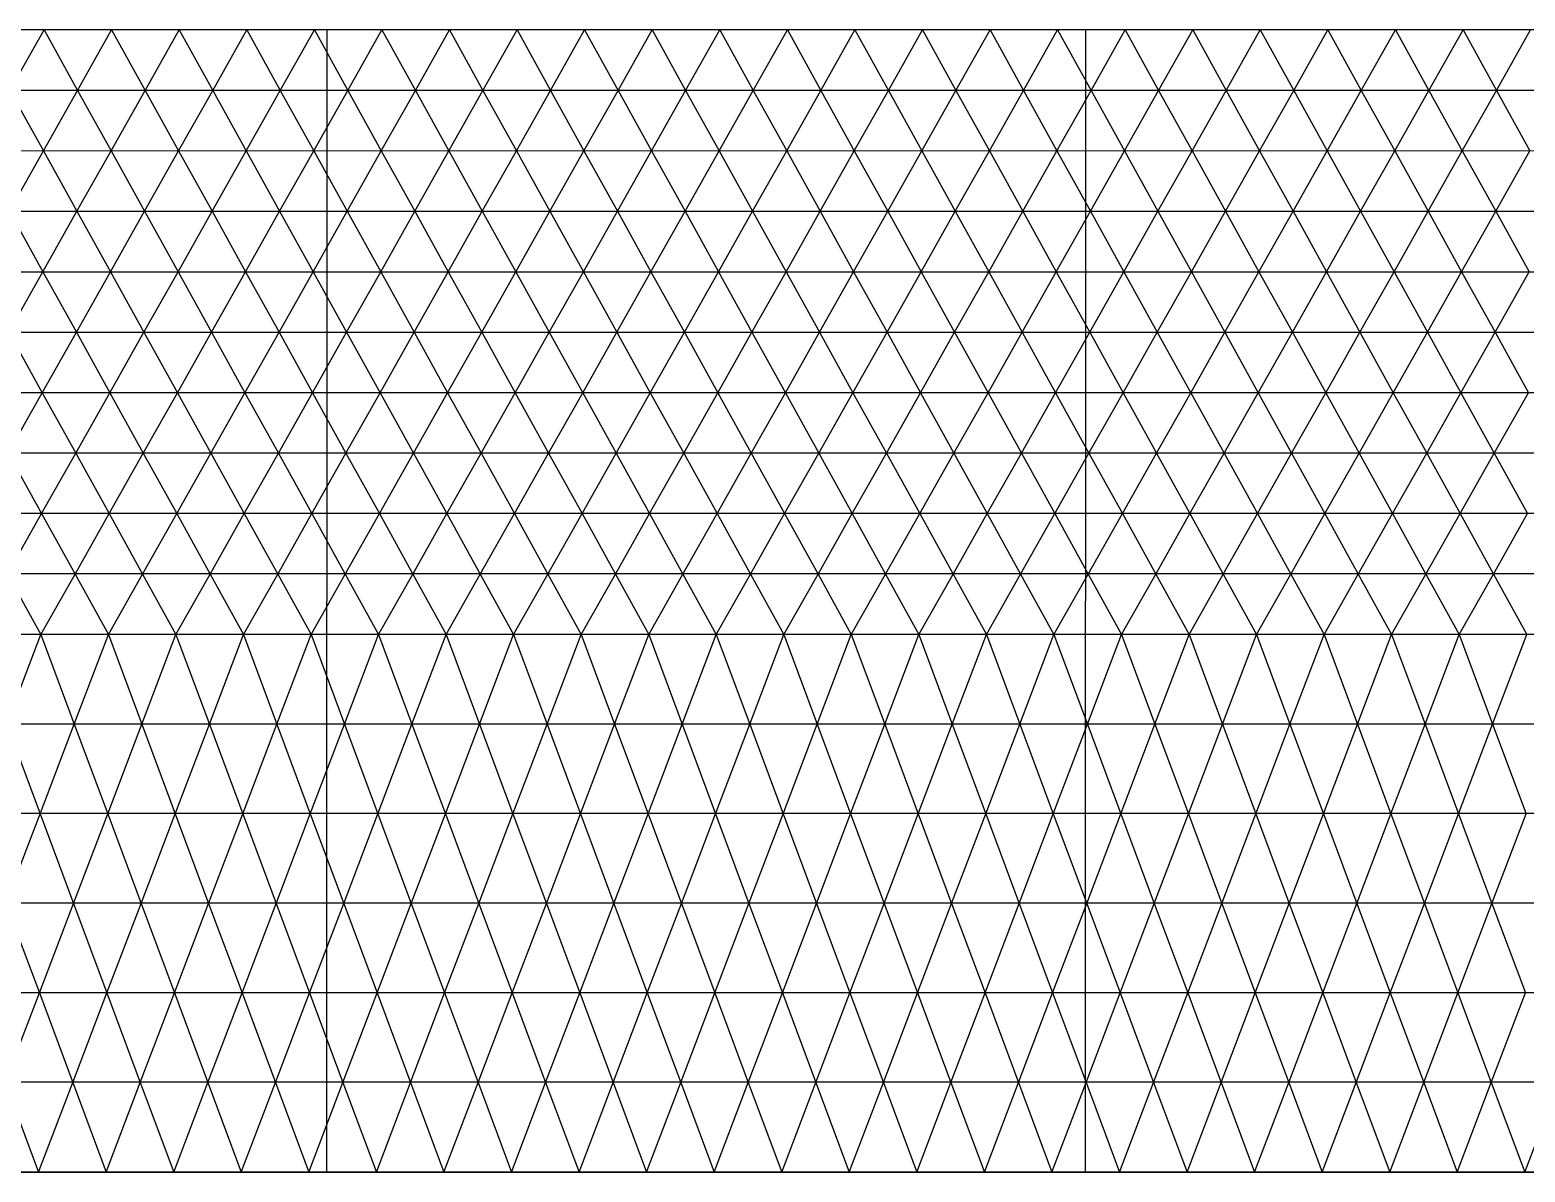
# Model space of a CAD drawing. Extents: x 0.18 to 10.14, y 0.02 to 7.38.
# Drawn here: x 4.278 to 5.159, y 1.157 to 1.83 of the extents above; entities that cross this region are included whole.
import ezdxf

# ---------------------------------------------------------------- set-up
doc = ezdxf.new("R2010")
doc.units = 0
doc.layers.add('1', color=7, linetype='CONTINUOUS')

msp = doc.modelspace()

# ---------------------------------------------------------------- linework, layer by layer
at = {"layer": '1', "color": 253}
for p, q in [((7.354183, 1.830233), (0.620165, 1.830233)), ((4.265925, 1.794582), (4.286021, 1.830233)), ((4.286021, 1.830233), (4.305769, 1.794582)), ((4.305769, 1.794582), (4.325867, 1.830233)), ((4.325867, 1.830233), (4.345613, 1.794582)), ((4.345613, 1.794582), (4.365713, 1.830233)), ((4.365713, 1.830233), (4.385458, 1.794582)), ((4.385458, 1.794582), (4.40556, 1.830233)), ((4.40556, 1.830233), (4.425302, 1.794582)), ((4.425302, 1.794582), (4.445406, 1.830233)), ((4.445406, 1.830233), (4.465147, 1.794582)), ((4.465147, 1.794582), (4.485252, 1.830233)), ((4.485252, 1.830233), (4.50499, 1.794582)), ((4.50499, 1.794582), (4.525098, 1.830233)), ((4.525098, 1.830233), (4.544835, 1.794582)), ((4.544835, 1.794582), (4.564944, 1.830233)), ((4.564944, 1.830233), (4.584679, 1.794582)), ((4.584679, 1.794582), (4.604791, 1.830233)), ((4.604791, 1.830233), (4.624523, 1.794582)), ((4.624523, 1.794582), (4.644637, 1.830233)), ((4.644637, 1.830233), (4.664368, 1.794582)), ((4.664368, 1.794582), (4.684483, 1.830233)), ((4.684483, 1.830233), (4.704212, 1.794582)), ((4.704212, 1.794582), (4.724329, 1.830233)), ((4.724329, 1.830233), (4.744056, 1.794582)), ((4.744056, 1.794582), (4.764176, 1.830233)), ((4.764176, 1.830233), (4.7839, 1.794582)), ((4.7839, 1.794582), (4.804022, 1.830233)), ((4.804022, 1.830233), (4.823745, 1.794582)), ((4.823745, 1.794582), (4.843868, 1.830233)), ((4.843868, 1.830233), (4.863588, 1.794582)), ((4.863588, 1.794582), (4.883714, 1.830233)), ((4.883714, 1.830233), (4.903433, 1.794582)), ((4.903433, 1.794582), (4.923561, 1.830233)), ((4.923561, 1.830233), (4.943277, 1.794582)), ((4.943277, 1.794582), (4.963407, 1.830233)), ((4.963407, 1.830233), (4.983121, 1.794582)), ((4.983121, 1.794582), (5.003253, 1.830233)), ((5.003253, 1.830233), (5.022965, 1.794582)), ((5.022965, 1.794582), (5.043099, 1.830233)), ((5.043099, 1.830233), (5.06281, 1.794582)), ((5.06281, 1.794582), (5.082946, 1.830233)), ((5.082946, 1.830233), (5.102654, 1.794582)), ((5.102654, 1.794582), (5.122792, 1.830233)), ((5.122792, 1.830233), (5.142498, 1.794582)), ((5.142498, 1.794582), (5.162639, 1.830233)), ((7.254146, 1.79444), (0.620165, 1.794582)), ((4.265925, 1.794582), (4.285677, 1.758931)), ((4.285677, 1.758931), (4.305769, 1.794582)), ((4.305769, 1.794582), (4.325519, 1.758931)), ((4.325519, 1.758931), (4.345613, 1.794582)), ((4.345613, 1.794582), (4.365361, 1.758931)), ((4.365361, 1.758931), (4.385458, 1.794582)), ((4.385458, 1.794582), (4.405203, 1.758931)), ((4.405203, 1.758931), (4.425302, 1.794582)), ((4.425302, 1.794582), (4.445045, 1.758931)), ((4.445045, 1.758931), (4.465147, 1.794582)), ((4.465147, 1.794582), (4.484888, 1.758931)), ((4.484888, 1.758931), (4.50499, 1.794582)), ((4.50499, 1.794582), (4.52473, 1.758931)), ((4.52473, 1.758931), (4.544835, 1.794582)), ((4.544835, 1.794582), (4.564572, 1.758931)), ((4.564572, 1.758931), (4.584679, 1.794582)), ((4.584679, 1.794582), (4.604414, 1.758931)), ((4.604414, 1.758931), (4.624523, 1.794582)), ((4.624523, 1.794582), (4.644257, 1.758931)), ((4.644257, 1.758931), (4.664368, 1.794582)), ((4.664368, 1.794582), (4.684099, 1.758931)), ((4.684099, 1.758931), (4.704212, 1.794582)), ((4.704212, 1.794582), (4.723941, 1.758931)), ((4.723941, 1.758931), (4.744056, 1.794582)), ((4.744056, 1.794582), (4.763783, 1.758931)), ((4.763783, 1.758931), (4.7839, 1.794582)), ((4.7839, 1.794582), (4.803626, 1.758931)), ((4.803626, 1.758931), (4.823745, 1.794582)), ((4.823745, 1.794582), (4.843468, 1.758931)), ((4.843468, 1.758931), (4.863588, 1.794582)), ((4.863588, 1.794582), (4.88331, 1.758931)), ((4.88331, 1.758931), (4.903433, 1.794582)), ((4.903433, 1.794582), (4.923152, 1.758931)), ((4.923152, 1.758931), (4.943277, 1.794582)), ((4.943277, 1.794582), (4.962995, 1.758931)), ((4.962995, 1.758931), (4.983121, 1.794582)), ((4.983121, 1.794582), (5.002837, 1.758931)), ((5.002837, 1.758931), (5.022965, 1.794582)), ((5.022965, 1.794582), (5.042679, 1.758931)), ((5.042679, 1.758931), (5.06281, 1.794582)), ((5.06281, 1.794582), (5.082521, 1.758931)), ((5.082521, 1.758931), (5.102654, 1.794582)), ((5.102654, 1.794582), (5.122363, 1.758931)), ((5.122363, 1.758931), (5.142498, 1.794582)), ((5.142498, 1.794582), (5.162206, 1.758931)), ((7.233879, 1.758769), (0.620165, 1.758931)), ((4.265589, 1.723281), (4.285677, 1.758931)), ((4.285677, 1.758931), (4.305429, 1.723281)), ((4.305429, 1.723281), (4.325519, 1.758931)), ((4.325519, 1.758931), (4.345269, 1.723281)), ((4.345269, 1.723281), (4.365361, 1.758931)), ((4.365361, 1.758931), (4.385109, 1.723281)), ((4.385109, 1.723281), (4.405203, 1.758931)), ((4.405203, 1.758931), (4.42495, 1.723281)), ((4.42495, 1.723281), (4.445045, 1.758931)), ((4.445045, 1.758931), (4.46479, 1.723281)), ((4.46479, 1.723281), (4.484888, 1.758931)), ((4.484888, 1.758931), (4.50463, 1.723281)), ((4.50463, 1.723281), (4.52473, 1.758931)), ((4.52473, 1.758931), (4.54447, 1.723281)), ((4.54447, 1.723281), (4.564572, 1.758931)), ((4.564572, 1.758931), (4.58431, 1.723281)), ((4.58431, 1.723281), (4.604414, 1.758931)), ((4.604414, 1.758931), (4.62415, 1.723281)), ((4.62415, 1.723281), (4.644257, 1.758931)), ((4.644257, 1.758931), (4.66399, 1.723281)), ((4.66399, 1.723281), (4.684099, 1.758931)), ((4.684099, 1.758931), (4.70383, 1.723281)), ((4.70383, 1.723281), (4.723941, 1.758931)), ((4.723941, 1.758931), (4.74367, 1.723281)), ((4.74367, 1.723281), (4.763783, 1.758931)), ((4.763783, 1.758931), (4.783511, 1.723281)), ((4.783511, 1.723281), (4.803626, 1.758931)), ((4.803626, 1.758931), (4.823351, 1.723281)), ((4.823351, 1.723281), (4.843468, 1.758931)), ((4.843468, 1.758931), (4.863191, 1.723281)), ((4.863191, 1.723281), (4.88331, 1.758931)), ((4.88331, 1.758931), (4.903031, 1.723281)), ((4.903031, 1.723281), (4.923152, 1.758931)), ((4.923152, 1.758931), (4.942872, 1.723281)), ((4.942872, 1.723281), (4.962995, 1.758931)), ((4.962995, 1.758931), (4.982712, 1.723281)), ((4.982712, 1.723281), (5.002837, 1.758931)), ((5.002837, 1.758931), (5.022552, 1.723281)), ((5.022552, 1.723281), (5.042679, 1.758931)), ((5.042679, 1.758931), (5.062392, 1.723281)), ((5.062392, 1.723281), (5.082521, 1.758931)), ((5.082521, 1.758931), (5.102232, 1.723281)), ((5.102232, 1.723281), (5.122363, 1.758931)), ((5.122363, 1.758931), (5.142073, 1.723281)), ((5.142073, 1.723281), (5.162206, 1.758931)), ((7.213634, 1.72314), (0.620165, 1.723281)), ((4.265589, 1.723281), (4.285341, 1.68763)), ((4.285341, 1.68763), (4.305429, 1.723281)), ((4.305429, 1.723281), (4.325179, 1.68763)), ((4.325179, 1.68763), (4.345269, 1.723281)), ((4.345269, 1.723281), (4.365017, 1.68763)), ((4.365017, 1.68763), (4.385109, 1.723281)), ((4.385109, 1.723281), (4.404856, 1.68763)), ((4.404856, 1.68763), (4.42495, 1.723281)), ((4.42495, 1.723281), (4.444694, 1.68763)), ((4.444694, 1.68763), (4.46479, 1.723281)), ((4.46479, 1.723281), (4.484531, 1.68763)), ((4.484531, 1.68763), (4.50463, 1.723281)), ((4.50463, 1.723281), (4.52437, 1.68763)), ((4.52437, 1.68763), (4.54447, 1.723281)), ((4.54447, 1.723281), (4.564208, 1.68763)), ((4.564208, 1.68763), (4.58431, 1.723281)), ((4.58431, 1.723281), (4.604046, 1.68763)), ((4.604046, 1.68763), (4.62415, 1.723281)), ((4.62415, 1.723281), (4.643884, 1.68763)), ((4.643884, 1.68763), (4.66399, 1.723281)), ((4.66399, 1.723281), (4.683722, 1.68763)), ((4.683722, 1.68763), (4.70383, 1.723281)), ((4.70383, 1.723281), (4.72356, 1.68763)), ((4.72356, 1.68763), (4.74367, 1.723281)), ((4.74367, 1.723281), (4.763398, 1.68763)), ((4.763398, 1.68763), (4.783511, 1.723281)), ((4.783511, 1.723281), (4.803236, 1.68763)), ((4.803236, 1.68763), (4.823351, 1.723281)), ((4.823351, 1.723281), (4.843075, 1.68763)), ((4.843075, 1.68763), (4.863191, 1.723281)), ((4.863191, 1.723281), (4.882913, 1.68763)), ((4.882913, 1.68763), (4.903031, 1.723281)), ((4.903031, 1.723281), (4.922751, 1.68763)), ((4.922751, 1.68763), (4.942872, 1.723281)), ((4.942872, 1.723281), (4.96259, 1.68763)), ((4.96259, 1.68763), (4.982712, 1.723281)), ((4.982712, 1.723281), (5.002428, 1.68763)), ((5.002428, 1.68763), (5.022552, 1.723281)), ((5.022552, 1.723281), (5.042266, 1.68763)), ((5.042266, 1.68763), (5.062392, 1.723281)), ((5.062392, 1.723281), (5.082104, 1.68763)), ((5.082104, 1.68763), (5.102232, 1.723281)), ((5.102232, 1.723281), (5.121942, 1.68763)), ((5.121942, 1.68763), (5.142073, 1.723281)), ((5.142073, 1.723281), (5.16178, 1.68763)), ((7.392465, 1.687346), (0.620165, 1.68763)), ((4.265252, 1.651979), (4.285341, 1.68763)), ((4.285341, 1.68763), (4.305089, 1.651979)), ((4.305089, 1.651979), (4.325179, 1.68763)), ((4.325179, 1.68763), (4.344924, 1.651979)), ((4.344924, 1.651979), (4.365017, 1.68763)), ((4.365017, 1.68763), (4.384761, 1.651979)), ((4.384761, 1.651979), (4.404856, 1.68763)), ((4.404856, 1.68763), (4.424597, 1.651979)), ((4.424597, 1.651979), (4.444694, 1.68763)), ((4.444694, 1.68763), (4.464433, 1.651979)), ((4.464433, 1.651979), (4.484531, 1.68763)), ((4.484531, 1.68763), (4.504269, 1.651979)), ((4.504269, 1.651979), (4.52437, 1.68763)), ((4.52437, 1.68763), (4.544105, 1.651979)), ((4.544105, 1.651979), (4.564208, 1.68763)), ((4.564208, 1.68763), (4.583941, 1.651979)), ((4.583941, 1.651979), (4.604046, 1.68763)), ((4.604046, 1.68763), (4.623777, 1.651979)), ((4.623777, 1.651979), (4.643884, 1.68763)), ((4.643884, 1.68763), (4.663613, 1.651979)), ((4.663613, 1.651979), (4.683722, 1.68763)), ((4.683722, 1.68763), (4.70345, 1.651979)), ((4.70345, 1.651979), (4.72356, 1.68763)), ((4.72356, 1.68763), (4.743286, 1.651979)), ((4.743286, 1.651979), (4.763398, 1.68763)), ((4.763398, 1.68763), (4.783122, 1.651979)), ((4.783122, 1.651979), (4.803236, 1.68763)), ((4.803236, 1.68763), (4.822958, 1.651979)), ((4.822958, 1.651979), (4.843075, 1.68763)), ((4.843075, 1.68763), (4.862794, 1.651979)), ((4.862794, 1.651979), (4.882913, 1.68763)), ((4.882913, 1.68763), (4.90263, 1.651979)), ((4.90263, 1.651979), (4.922751, 1.68763)), ((4.922751, 1.68763), (4.942466, 1.651979)), ((4.942466, 1.651979), (4.96259, 1.68763)), ((4.96259, 1.68763), (4.982302, 1.651979)), ((4.982302, 1.651979), (5.002428, 1.68763)), ((5.002428, 1.68763), (5.022138, 1.651979)), ((5.022138, 1.651979), (5.042266, 1.68763)), ((5.042266, 1.68763), (5.061975, 1.651979)), ((5.061975, 1.651979), (5.082104, 1.68763)), ((5.082104, 1.68763), (5.10181, 1.651979)), ((5.10181, 1.651979), (5.121942, 1.68763)), ((5.121942, 1.68763), (5.141647, 1.651979)), ((5.141647, 1.651979), (5.16178, 1.68763)), ((7.372298, 1.651848), (0.620165, 1.651979)), ((4.265252, 1.651979), (4.284994, 1.616329)), ((4.284994, 1.616329), (4.305089, 1.651979)), ((4.305089, 1.651979), (4.324828, 1.616329)), ((4.324828, 1.616329), (4.344924, 1.651979)), ((4.344924, 1.651979), (4.364662, 1.616329)), ((4.364662, 1.616329), (4.384761, 1.651979)), ((4.384761, 1.651979), (4.404496, 1.616329)), ((4.404496, 1.616329), (4.424597, 1.651979)), ((4.424597, 1.651979), (4.44433, 1.616329)), ((4.44433, 1.616329), (4.464433, 1.651979)), ((4.464433, 1.651979), (4.484164, 1.616329)), ((4.484164, 1.616329), (4.504269, 1.651979)), ((4.504269, 1.651979), (4.523998, 1.616329)), ((4.523998, 1.616329), (4.544105, 1.651979)), ((4.544105, 1.651979), (4.563833, 1.616329)), ((4.563833, 1.616329), (4.583941, 1.651979)), ((4.583941, 1.651979), (4.603666, 1.616329)), ((4.603666, 1.616329), (4.623777, 1.651979)), ((4.623777, 1.651979), (4.643501, 1.616329)), ((4.643501, 1.616329), (4.663613, 1.651979)), ((4.663613, 1.651979), (4.683334, 1.616329)), ((4.683334, 1.616329), (4.70345, 1.651979)), ((4.70345, 1.651979), (4.723169, 1.616329)), ((4.723169, 1.616329), (4.743286, 1.651979)), ((4.743286, 1.651979), (4.763003, 1.616329)), ((4.763003, 1.616329), (4.783122, 1.651979)), ((4.783122, 1.651979), (4.802837, 1.616329)), ((4.802837, 1.616329), (4.822958, 1.651979)), ((4.822958, 1.651979), (4.842671, 1.616329)), ((4.842671, 1.616329), (4.862794, 1.651979)), ((4.862794, 1.651979), (4.882505, 1.616329)), ((4.882505, 1.616329), (4.90263, 1.651979)), ((4.90263, 1.651979), (4.922339, 1.616329)), ((4.922339, 1.616329), (4.942466, 1.651979)), ((4.942466, 1.651979), (4.962173, 1.616329)), ((4.962173, 1.616329), (4.982302, 1.651979)), ((4.982302, 1.651979), (5.002007, 1.616329)), ((5.002007, 1.616329), (5.022138, 1.651979)), ((5.022138, 1.651979), (5.041842, 1.616329)), ((5.041842, 1.616329), (5.061975, 1.651979)), ((5.061975, 1.651979), (5.081676, 1.616329)), ((5.081676, 1.616329), (5.10181, 1.651979)), ((5.10181, 1.651979), (5.12151, 1.616329)), ((5.12151, 1.616329), (5.141647, 1.651979)), ((5.141647, 1.651979), (5.161344, 1.616329)), ((7.352084, 1.61627), (0.620165, 1.616329)), ((4.264892, 1.580678), (4.284994, 1.616329)), ((4.284994, 1.616329), (4.304724, 1.580678)), ((4.304724, 1.580678), (4.324828, 1.616329)), ((4.324828, 1.616329), (4.344556, 1.580678)), ((4.344556, 1.580678), (4.364662, 1.616329)), ((4.364662, 1.616329), (4.384388, 1.580678)), ((4.384388, 1.580678), (4.404496, 1.616329)), ((4.404496, 1.616329), (4.42422, 1.580678)), ((4.42422, 1.580678), (4.44433, 1.616329)), ((4.44433, 1.616329), (4.464052, 1.580678)), ((4.464052, 1.580678), (4.484164, 1.616329)), ((4.484164, 1.616329), (4.503884, 1.580678)), ((4.503884, 1.580678), (4.523998, 1.616329)), ((4.523998, 1.616329), (4.543716, 1.580678)), ((4.543716, 1.580678), (4.563833, 1.616329)), ((4.563833, 1.616329), (4.583548, 1.580678)), ((4.583548, 1.580678), (4.603666, 1.616329)), ((4.603666, 1.616329), (4.62338, 1.580678)), ((4.62338, 1.580678), (4.643501, 1.616329)), ((4.643501, 1.616329), (4.663213, 1.580678)), ((4.663213, 1.580678), (4.683334, 1.616329)), ((4.683334, 1.616329), (4.703045, 1.580678)), ((4.703045, 1.580678), (4.723169, 1.616329)), ((4.723169, 1.616329), (4.742877, 1.580678)), ((4.742877, 1.580678), (4.763003, 1.616329)), ((4.763003, 1.616329), (4.782709, 1.580678)), ((4.782709, 1.580678), (4.802837, 1.616329)), ((4.802837, 1.616329), (4.822541, 1.580678)), ((4.822541, 1.580678), (4.842671, 1.616329)), ((4.842671, 1.616329), (4.862373, 1.580678)), ((4.862373, 1.580678), (4.882505, 1.616329)), ((4.882505, 1.616329), (4.902205, 1.580678)), ((4.902205, 1.580678), (4.922339, 1.616329)), ((4.922339, 1.616329), (4.942037, 1.580678)), ((4.942037, 1.580678), (4.962173, 1.616329)), ((4.962173, 1.616329), (4.981869, 1.580678)), ((4.981869, 1.580678), (5.002007, 1.616329)), ((5.002007, 1.616329), (5.021701, 1.580678)), ((5.021701, 1.580678), (5.041842, 1.616329)), ((5.041842, 1.616329), (5.061533, 1.580678)), ((5.061533, 1.580678), (5.081676, 1.616329)), ((5.081676, 1.616329), (5.101365, 1.580678)), ((5.101365, 1.580678), (5.12151, 1.616329)), ((5.12151, 1.616329), (5.141197, 1.580678)), ((5.141197, 1.580678), (5.161344, 1.616329)), ((7.371721, 1.580726), (0.620165, 1.580678)), ((4.264892, 1.580678), (4.284608, 1.545027)), ((4.284608, 1.545027), (4.304724, 1.580678)), ((4.304724, 1.580678), (4.324439, 1.545027)), ((4.324439, 1.545027), (4.344556, 1.580678)), ((4.344556, 1.580678), (4.364268, 1.545027)), ((4.364268, 1.545027), (4.384388, 1.580678)), ((4.384388, 1.580678), (4.404098, 1.545027)), ((4.404098, 1.545027), (4.42422, 1.580678)), ((4.42422, 1.580678), (4.443928, 1.545027)), ((4.443928, 1.545027), (4.464052, 1.580678)), ((4.464052, 1.580678), (4.483758, 1.545027)), ((4.483758, 1.545027), (4.503884, 1.580678)), ((4.503884, 1.580678), (4.523588, 1.545027)), ((4.523588, 1.545027), (4.543716, 1.580678)), ((4.543716, 1.580678), (4.563418, 1.545027)), ((4.563418, 1.545027), (4.583548, 1.580678)), ((4.583548, 1.580678), (4.603249, 1.545027)), ((4.603249, 1.545027), (4.62338, 1.580678)), ((4.62338, 1.580678), (4.643078, 1.545027)), ((4.643078, 1.545027), (4.663213, 1.580678)), ((4.663213, 1.580678), (4.682909, 1.545027)), ((4.682909, 1.545027), (4.703045, 1.580678)), ((4.703045, 1.580678), (4.722739, 1.545027)), ((4.722739, 1.545027), (4.742877, 1.580678)), ((4.742877, 1.580678), (4.762569, 1.545027)), ((4.762569, 1.545027), (4.782709, 1.580678)), ((4.782709, 1.580678), (4.802399, 1.545027)), ((4.802399, 1.545027), (4.822541, 1.580678)), ((4.822541, 1.580678), (4.842228, 1.545027)), ((4.842228, 1.545027), (4.862373, 1.580678)), ((4.862373, 1.580678), (4.882059, 1.545027)), ((4.882059, 1.545027), (4.902205, 1.580678)), ((4.902205, 1.580678), (4.921889, 1.545027)), ((4.921889, 1.545027), (4.942037, 1.580678)), ((4.942037, 1.580678), (4.961719, 1.545027)), ((4.961719, 1.545027), (4.981869, 1.580678)), ((4.981869, 1.580678), (5.001549, 1.545027)), ((5.001549, 1.545027), (5.021701, 1.580678)), ((5.021701, 1.580678), (5.041379, 1.545027)), ((5.041379, 1.545027), (5.061533, 1.580678)), ((5.061533, 1.580678), (5.081209, 1.545027)), ((5.081209, 1.545027), (5.101365, 1.580678)), ((5.101365, 1.580678), (5.121039, 1.545027)), ((5.121039, 1.545027), (5.141197, 1.580678)), ((5.141197, 1.580678), (5.160869, 1.545027)), ((7.391325, 1.545134), (0.620165, 1.545027)), ((4.264477, 1.509377), (4.284608, 1.545027)), ((4.284608, 1.545027), (4.304305, 1.509377)), ((4.304305, 1.509377), (4.324439, 1.545027)), ((4.324439, 1.545027), (4.344133, 1.509377)), ((4.344133, 1.509377), (4.364268, 1.545027)), ((4.364268, 1.545027), (4.383961, 1.509377)), ((4.383961, 1.509377), (4.404098, 1.545027)), ((4.404098, 1.545027), (4.423789, 1.509377)), ((4.423789, 1.509377), (4.443928, 1.545027)), ((4.443928, 1.545027), (4.463617, 1.509377)), ((4.463617, 1.509377), (4.483758, 1.545027)), ((4.483758, 1.545027), (4.503445, 1.509377)), ((4.503445, 1.509377), (4.523588, 1.545027)), ((4.523588, 1.545027), (4.543273, 1.509377)), ((4.543273, 1.509377), (4.563418, 1.545027)), ((4.563418, 1.545027), (4.583101, 1.509377)), ((4.583101, 1.509377), (4.603249, 1.545027)), ((4.603249, 1.545027), (4.622929, 1.509377)), ((4.622929, 1.509377), (4.643078, 1.545027)), ((4.643078, 1.545027), (4.662757, 1.509377)), ((4.662757, 1.509377), (4.682909, 1.545027)), ((4.682909, 1.545027), (4.702585, 1.509377)), ((4.702585, 1.509377), (4.722739, 1.545027)), ((4.722739, 1.545027), (4.742413, 1.509377)), ((4.742413, 1.509377), (4.762569, 1.545027)), ((4.762569, 1.545027), (4.782241, 1.509377)), ((4.782241, 1.509377), (4.802399, 1.545027)), ((4.802399, 1.545027), (4.822069, 1.509377)), ((4.822069, 1.509377), (4.842228, 1.545027)), ((4.842228, 1.545027), (4.861897, 1.509377)), ((4.861897, 1.509377), (4.882059, 1.545027)), ((4.882059, 1.545027), (4.901725, 1.509377)), ((4.901725, 1.509377), (4.921889, 1.545027)), ((4.921889, 1.545027), (4.941553, 1.509377)), ((4.941553, 1.509377), (4.961719, 1.545027)), ((4.961719, 1.545027), (4.981381, 1.509377)), ((4.981381, 1.509377), (5.001549, 1.545027)), ((5.001549, 1.545027), (5.021209, 1.509377)), ((5.021209, 1.509377), (5.041379, 1.545027)), ((5.041379, 1.545027), (5.061037, 1.509377)), ((5.061037, 1.509377), (5.081209, 1.545027)), ((5.081209, 1.545027), (5.100865, 1.509377)), ((5.100865, 1.509377), (5.121039, 1.545027)), ((5.121039, 1.545027), (5.140693, 1.509377)), ((5.140693, 1.509377), (5.160869, 1.545027)), ((7.450747, 1.509545), (0.620165, 1.509377)), ((4.264477, 1.509377), (4.284156, 1.473726)), ((4.284156, 1.473726), (4.304305, 1.509377)), ((4.304305, 1.509377), (4.323982, 1.473726)), ((4.323982, 1.473726), (4.344133, 1.509377)), ((4.344133, 1.509377), (4.363808, 1.473726)), ((4.363808, 1.473726), (4.383961, 1.509377)), ((4.383961, 1.509377), (4.403634, 1.473726)), ((4.403634, 1.473726), (4.423789, 1.509377)), ((4.423789, 1.509377), (4.44346, 1.473726)), ((4.44346, 1.473726), (4.463617, 1.509377)), ((4.463617, 1.509377), (4.483286, 1.473726)), ((4.483286, 1.473726), (4.503445, 1.509377)), ((4.503445, 1.509377), (4.523112, 1.473726)), ((4.523112, 1.473726), (4.543273, 1.509377)), ((4.543273, 1.509377), (4.562938, 1.473726)), ((4.562938, 1.473726), (4.583101, 1.509377)), ((4.583101, 1.509377), (4.602764, 1.473726)), ((4.602764, 1.473726), (4.622929, 1.509377)), ((4.622929, 1.509377), (4.64259, 1.473726)), ((4.64259, 1.473726), (4.662757, 1.509377)), ((4.662757, 1.509377), (4.682415, 1.473726)), ((4.682415, 1.473726), (4.702585, 1.509377)), ((4.702585, 1.509377), (4.722242, 1.473726)), ((4.722242, 1.473726), (4.742413, 1.509377)), ((4.742413, 1.509377), (4.762068, 1.473726)), ((4.762068, 1.473726), (4.782241, 1.509377)), ((4.782241, 1.509377), (4.801893, 1.473726)), ((4.801893, 1.473726), (4.822069, 1.509377)), ((4.822069, 1.509377), (4.84172, 1.473726)), ((4.84172, 1.473726), (4.861897, 1.509377)), ((4.861897, 1.509377), (4.881546, 1.473726)), ((4.881546, 1.473726), (4.901725, 1.509377)), ((4.901725, 1.509377), (4.921371, 1.473726)), ((4.921371, 1.473726), (4.941553, 1.509377)), ((4.941553, 1.509377), (4.961197, 1.473726)), ((4.961197, 1.473726), (4.981381, 1.509377)), ((4.981381, 1.509377), (5.001024, 1.473726)), ((5.001024, 1.473726), (5.021209, 1.509377)), ((5.021209, 1.509377), (5.040849, 1.473726)), ((5.040849, 1.473726), (5.061037, 1.509377)), ((5.061037, 1.509377), (5.080675, 1.473726)), ((5.080675, 1.473726), (5.100865, 1.509377)), ((5.100865, 1.509377), (5.120502, 1.473726)), ((5.120502, 1.473726), (5.140693, 1.509377)), ((5.140693, 1.509377), (5.160327, 1.473726)), ((7.908321, 1.473726), (0.620165, 1.473726)), ((4.264017, 1.42091), (4.284156, 1.473726)), ((4.284156, 1.473726), (4.303845, 1.42091)), ((4.303845, 1.42091), (4.323982, 1.473726)), ((4.323982, 1.473726), (4.343673, 1.42091)), ((4.343673, 1.42091), (4.363808, 1.473726)), ((4.363808, 1.473726), (4.3835, 1.42091)), ((4.3835, 1.42091), (4.403634, 1.473726)), ((4.403634, 1.473726), (4.423327, 1.42091)), ((4.423327, 1.42091), (4.44346, 1.473726)), ((4.44346, 1.473726), (4.463155, 1.42091)), ((4.463155, 1.42091), (4.483286, 1.473726)), ((4.483286, 1.473726), (4.502983, 1.42091)), ((4.502983, 1.42091), (4.523112, 1.473726)), ((4.523112, 1.473726), (4.54281, 1.42091)), ((4.54281, 1.42091), (4.562938, 1.473726)), ((4.562938, 1.473726), (4.582638, 1.42091)), ((4.582638, 1.42091), (4.602764, 1.473726)), ((4.602764, 1.473726), (4.622466, 1.42091)), ((4.622466, 1.42091), (4.64259, 1.473726)), ((4.64259, 1.473726), (4.662293, 1.42091)), ((4.662293, 1.42091), (4.682415, 1.473726)), ((4.682415, 1.473726), (4.702121, 1.42091)), ((4.702121, 1.42091), (4.722242, 1.473726)), ((4.722242, 1.473726), (4.741949, 1.42091)), ((4.741949, 1.42091), (4.762068, 1.473726)), ((4.762068, 1.473726), (4.781776, 1.42091)), ((4.781776, 1.42091), (4.801893, 1.473726)), ((4.801893, 1.473726), (4.821604, 1.42091)), ((4.821604, 1.42091), (4.84172, 1.473726)), ((4.84172, 1.473726), (4.861432, 1.42091)), ((4.861432, 1.42091), (4.881546, 1.473726)), ((4.881546, 1.473726), (4.901259, 1.42091)), ((4.901259, 1.42091), (4.921371, 1.473726)), ((4.921371, 1.473726), (4.941086, 1.42091)), ((4.941086, 1.42091), (4.961197, 1.473726)), ((4.961197, 1.473726), (4.980914, 1.42091)), ((4.980914, 1.42091), (5.001024, 1.473726)), ((5.001024, 1.473726), (5.020741, 1.42091)), ((5.020741, 1.42091), (5.040849, 1.473726)), ((5.040849, 1.473726), (5.060569, 1.42091)), ((5.060569, 1.42091), (5.080675, 1.473726)), ((5.080675, 1.473726), (5.100397, 1.42091)), ((5.100397, 1.42091), (5.120502, 1.473726)), ((5.120502, 1.473726), (5.140224, 1.42091)), ((5.140224, 1.42091), (5.160327, 1.473726)), ((7.769044, 1.421027), (0.620165, 1.42091)), ((4.264017, 1.42091), (4.283707, 1.368094)), ((4.283707, 1.368094), (4.303845, 1.42091)), ((4.303845, 1.42091), (4.323536, 1.368094)), ((4.323536, 1.368094), (4.343673, 1.42091)), ((4.343673, 1.42091), (4.363365, 1.368094)), ((4.363365, 1.368094), (4.3835, 1.42091)), ((4.3835, 1.42091), (4.403194, 1.368094)), ((4.403194, 1.368094), (4.423327, 1.42091)), ((4.423327, 1.42091), (4.443023, 1.368094)), ((4.443023, 1.368094), (4.463155, 1.42091)), ((4.463155, 1.42091), (4.482852, 1.368094)), ((4.482852, 1.368094), (4.502983, 1.42091)), ((4.502983, 1.42091), (4.522682, 1.368094)), ((4.522682, 1.368094), (4.54281, 1.42091)), ((4.54281, 1.42091), (4.562511, 1.368094)), ((4.562511, 1.368094), (4.582638, 1.42091)), ((4.582638, 1.42091), (4.60234, 1.368094)), ((4.60234, 1.368094), (4.622466, 1.42091)), ((4.622466, 1.42091), (4.642169, 1.368094)), ((4.642169, 1.368094), (4.662293, 1.42091)), ((4.662293, 1.42091), (4.681999, 1.368094)), ((4.681999, 1.368094), (4.702121, 1.42091)), ((4.702121, 1.42091), (4.721828, 1.368094)), ((4.721828, 1.368094), (4.741949, 1.42091)), ((4.741949, 1.42091), (4.761657, 1.368094)), ((4.761657, 1.368094), (4.781776, 1.42091)), ((4.781776, 1.42091), (4.801486, 1.368094)), ((4.801486, 1.368094), (4.821604, 1.42091)), ((4.821604, 1.42091), (4.841315, 1.368094)), ((4.841315, 1.368094), (4.861432, 1.42091)), ((4.861432, 1.42091), (4.881145, 1.368094)), ((4.881145, 1.368094), (4.901259, 1.42091)), ((4.901259, 1.42091), (4.920974, 1.368094)), ((4.920974, 1.368094), (4.941086, 1.42091)), ((4.941086, 1.42091), (4.960803, 1.368094)), ((4.960803, 1.368094), (4.980914, 1.42091)), ((4.980914, 1.42091), (5.000632, 1.368094)), ((5.000632, 1.368094), (5.020741, 1.42091)), ((5.020741, 1.42091), (5.040462, 1.368094)), ((5.040462, 1.368094), (5.060569, 1.42091)), ((5.060569, 1.42091), (5.080291, 1.368094)), ((5.080291, 1.368094), (5.100397, 1.42091)), ((5.100397, 1.42091), (5.12012, 1.368094)), ((5.12012, 1.368094), (5.140224, 1.42091)), ((5.140224, 1.42091), (5.159949, 1.368094)), ((7.749104, 1.368233), (0.620165, 1.368094)), ((4.263566, 1.315278), (4.283707, 1.368094)), ((4.283707, 1.368094), (4.303397, 1.315278)), ((4.303397, 1.315278), (4.323536, 1.368094)), ((4.323536, 1.368094), (4.343228, 1.315278)), ((4.343228, 1.315278), (4.363365, 1.368094)), ((4.363365, 1.368094), (4.383059, 1.315278)), ((4.383059, 1.315278), (4.403194, 1.368094)), ((4.403194, 1.368094), (4.42289, 1.315278)), ((4.42289, 1.315278), (4.443023, 1.368094)), ((4.443023, 1.368094), (4.46272, 1.315278)), ((4.46272, 1.315278), (4.482852, 1.368094)), ((4.482852, 1.368094), (4.502551, 1.315278)), ((4.502551, 1.315278), (4.522682, 1.368094)), ((4.522682, 1.368094), (4.542382, 1.315278)), ((4.542382, 1.315278), (4.562511, 1.368094)), ((4.562511, 1.368094), (4.582213, 1.315278)), ((4.582213, 1.315278), (4.60234, 1.368094)), ((4.60234, 1.368094), (4.622044, 1.315278)), ((4.622044, 1.315278), (4.642169, 1.368094)), ((4.642169, 1.368094), (4.661874, 1.315278)), ((4.661874, 1.315278), (4.681999, 1.368094)), ((4.681999, 1.368094), (4.701705, 1.315278)), ((4.701705, 1.315278), (4.721828, 1.368094)), ((4.721828, 1.368094), (4.741537, 1.315278)), ((4.741537, 1.315278), (4.761657, 1.368094)), ((4.761657, 1.368094), (4.781367, 1.315278)), ((4.781367, 1.315278), (4.801486, 1.368094)), ((4.801486, 1.368094), (4.821198, 1.315278)), ((4.821198, 1.315278), (4.841315, 1.368094)), ((4.841315, 1.368094), (4.861029, 1.315278)), ((4.861029, 1.315278), (4.881145, 1.368094)), ((4.881145, 1.368094), (4.90086, 1.315278)), ((4.90086, 1.315278), (4.920974, 1.368094)), ((4.920974, 1.368094), (4.940691, 1.315278)), ((4.940691, 1.315278), (4.960803, 1.368094)), ((4.960803, 1.368094), (4.980521, 1.315278)), ((4.980521, 1.315278), (5.000632, 1.368094)), ((5.000632, 1.368094), (5.020352, 1.315278)), ((5.020352, 1.315278), (5.040462, 1.368094)), ((5.040462, 1.368094), (5.060183, 1.315278)), ((5.060183, 1.315278), (5.080291, 1.368094)), ((5.080291, 1.368094), (5.100014, 1.315278)), ((5.100014, 1.315278), (5.12012, 1.368094)), ((5.12012, 1.368094), (5.139844, 1.315278)), ((5.139844, 1.315278), (5.159949, 1.368094)), ((7.729073, 1.31539), (0.620165, 1.315278)), ((4.263566, 1.315278), (4.283257, 1.262463)), ((4.283257, 1.262463), (4.303397, 1.315278)), ((4.303397, 1.315278), (4.32309, 1.262463)), ((4.32309, 1.262463), (4.343228, 1.315278)), ((4.343228, 1.315278), (4.362922, 1.262463)), ((4.362922, 1.262463), (4.383059, 1.315278)), ((4.383059, 1.315278), (4.402755, 1.262463)), ((4.402755, 1.262463), (4.42289, 1.315278)), ((4.42289, 1.315278), (4.442587, 1.262463)), ((4.442587, 1.262463), (4.46272, 1.315278)), ((4.46272, 1.315278), (4.482419, 1.262463)), ((4.482419, 1.262463), (4.502551, 1.315278)), ((4.502551, 1.315278), (4.522252, 1.262463)), ((4.522252, 1.262463), (4.542382, 1.315278)), ((4.542382, 1.315278), (4.562084, 1.262463)), ((4.562084, 1.262463), (4.582213, 1.315278)), ((4.582213, 1.315278), (4.601916, 1.262463)), ((4.601916, 1.262463), (4.622044, 1.315278)), ((4.622044, 1.315278), (4.641749, 1.262463)), ((4.641749, 1.262463), (4.661874, 1.315278)), ((4.661874, 1.315278), (4.681581, 1.262463)), ((4.681581, 1.262463), (4.701705, 1.315278)), ((4.701705, 1.315278), (4.721414, 1.262463)), ((4.721414, 1.262463), (4.741537, 1.315278)), ((4.741537, 1.315278), (4.761247, 1.262463)), ((4.761247, 1.262463), (4.781367, 1.315278)), ((4.781367, 1.315278), (4.801079, 1.262463)), ((4.801079, 1.262463), (4.821198, 1.315278)), ((4.821198, 1.315278), (4.840911, 1.262463)), ((4.840911, 1.262463), (4.861029, 1.315278)), ((4.861029, 1.315278), (4.880744, 1.262463)), ((4.880744, 1.262463), (4.90086, 1.315278)), ((4.90086, 1.315278), (4.920576, 1.262463)), ((4.920576, 1.262463), (4.940691, 1.315278)), ((4.940691, 1.315278), (4.960409, 1.262463)), ((4.960409, 1.262463), (4.980521, 1.315278)), ((4.980521, 1.315278), (5.000241, 1.262463)), ((5.000241, 1.262463), (5.020352, 1.315278)), ((5.020352, 1.315278), (5.040073, 1.262463)), ((5.040073, 1.262463), (5.060183, 1.315278)), ((5.060183, 1.315278), (5.079906, 1.262463)), ((5.079906, 1.262463), (5.100014, 1.315278)), ((5.100014, 1.315278), (5.119739, 1.262463)), ((5.119739, 1.262463), (5.139844, 1.315278)), ((5.139844, 1.315278), (5.159571, 1.262463)), ((7.748929, 1.262588), (0.620165, 1.262463)), ((4.263116, 1.209647), (4.283257, 1.262463)), ((4.283257, 1.262463), (4.302949, 1.209647)), ((4.302949, 1.209647), (4.32309, 1.262463)), ((4.32309, 1.262463), (4.342784, 1.209647)), ((4.342784, 1.209647), (4.362922, 1.262463)), ((4.362922, 1.262463), (4.382617, 1.209647)), ((4.382617, 1.209647), (4.402755, 1.262463)), ((4.402755, 1.262463), (4.422452, 1.209647)), ((4.422452, 1.209647), (4.442587, 1.262463)), ((4.442587, 1.262463), (4.462286, 1.209647)), ((4.462286, 1.209647), (4.482419, 1.262463)), ((4.482419, 1.262463), (4.50212, 1.209647)), ((4.50212, 1.209647), (4.522252, 1.262463)), ((4.522252, 1.262463), (4.541954, 1.209647)), ((4.541954, 1.209647), (4.562084, 1.262463)), ((4.562084, 1.262463), (4.581788, 1.209647)), ((4.581788, 1.209647), (4.601916, 1.262463)), ((4.601916, 1.262463), (4.621622, 1.209647)), ((4.621622, 1.209647), (4.641749, 1.262463)), ((4.641749, 1.262463), (4.661456, 1.209647)), ((4.661456, 1.209647), (4.681581, 1.262463)), ((4.681581, 1.262463), (4.70129, 1.209647)), ((4.70129, 1.209647), (4.721414, 1.262463)), ((4.721414, 1.262463), (4.741124, 1.209647)), ((4.741124, 1.209647), (4.761247, 1.262463)), ((4.761247, 1.262463), (4.780959, 1.209647)), ((4.780959, 1.209647), (4.801079, 1.262463)), ((4.801079, 1.262463), (4.820792, 1.209647)), ((4.820792, 1.209647), (4.840911, 1.262463)), ((4.840911, 1.262463), (4.860627, 1.209647)), ((4.860627, 1.209647), (4.880744, 1.262463)), ((4.880744, 1.262463), (4.90046, 1.209647)), ((4.90046, 1.209647), (4.920576, 1.262463)), ((4.920576, 1.262463), (4.940295, 1.209647)), ((4.940295, 1.209647), (4.960409, 1.262463)), ((4.960409, 1.262463), (4.980129, 1.209647)), ((4.980129, 1.209647), (5.000241, 1.262463)), ((5.000241, 1.262463), (5.019963, 1.209647)), ((5.019963, 1.209647), (5.040073, 1.262463)), ((5.040073, 1.262463), (5.059797, 1.209647)), ((5.059797, 1.209647), (5.079906, 1.262463)), ((5.079906, 1.262463), (5.099631, 1.209647)), ((5.099631, 1.209647), (5.119739, 1.262463)), ((5.119739, 1.262463), (5.139465, 1.209647)), ((5.139465, 1.209647), (5.159571, 1.262463)), ((7.848769, 1.209884), (0.620165, 1.209647)), ((4.263116, 1.209647), (4.282808, 1.156831)), ((4.282808, 1.156831), (4.302949, 1.209647)), ((4.302949, 1.209647), (4.322644, 1.156831)), ((4.322644, 1.156831), (4.342784, 1.209647)), ((4.342784, 1.209647), (4.362479, 1.156831)), ((4.362479, 1.156831), (4.382617, 1.209647)), ((4.382617, 1.209647), (4.402315, 1.156831)), ((4.402315, 1.156831), (4.422452, 1.209647)), ((4.422452, 1.209647), (4.442151, 1.156831)), ((4.442151, 1.156831), (4.462286, 1.209647)), ((4.462286, 1.209647), (4.481987, 1.156831)), ((4.481987, 1.156831), (4.50212, 1.209647)), ((4.50212, 1.209647), (4.521822, 1.156831)), ((4.521822, 1.156831), (4.541954, 1.209647)), ((4.541954, 1.209647), (4.561657, 1.156831)), ((4.561657, 1.156831), (4.581788, 1.209647)), ((4.581788, 1.209647), (4.601493, 1.156831)), ((4.601493, 1.156831), (4.621622, 1.209647)), ((4.621622, 1.209647), (4.641329, 1.156831)), ((4.641329, 1.156831), (4.661456, 1.209647)), ((4.661456, 1.209647), (4.681165, 1.156831)), ((4.681165, 1.156831), (4.70129, 1.209647)), ((4.70129, 1.209647), (4.721001, 1.156831)), ((4.721001, 1.156831), (4.741124, 1.209647)), ((4.741124, 1.209647), (4.760836, 1.156831)), ((4.760836, 1.156831), (4.780959, 1.209647)), ((4.780959, 1.209647), (4.800672, 1.156831)), ((4.800672, 1.156831), (4.820792, 1.209647)), ((4.820792, 1.209647), (4.840508, 1.156831)), ((4.840508, 1.156831), (4.860627, 1.209647)), ((4.860627, 1.209647), (4.880343, 1.156831)), ((4.880343, 1.156831), (4.90046, 1.209647)), ((4.90046, 1.209647), (4.920178, 1.156831)), ((4.920178, 1.156831), (4.940295, 1.209647)), ((4.940295, 1.209647), (4.960014, 1.156831)), ((4.960014, 1.156831), (4.980129, 1.209647)), ((4.980129, 1.209647), (4.99985, 1.156831)), ((4.99985, 1.156831), (5.019963, 1.209647)), ((5.019963, 1.209647), (5.039686, 1.156831)), ((5.039686, 1.156831), (5.059797, 1.209647)), ((5.059797, 1.209647), (5.079521, 1.156831)), ((5.079521, 1.156831), (5.099631, 1.209647)), ((5.099631, 1.209647), (5.119357, 1.156831)), ((5.119357, 1.156831), (5.139465, 1.209647)), ((5.139465, 1.209647), (5.159193, 1.156831)), ((5.159193, 1.156831), (5.179299, 1.209647)), ((8.276347, 1.156831), (0.620165, 1.156831))]:
    msp.add_line(p, q, dxfattribs=at)
at = {"layer": '1', "color": 5}
for p, q in [((4.286021, 1.830233), (4.246174, 1.830233)), ((4.325867, 1.830233), (4.286021, 1.830233)), ((4.365713, 1.830233), (4.325867, 1.830233)), ((4.40556, 1.830233), (4.365713, 1.830233)), ((4.445406, 1.830233), (4.40556, 1.830233)), ((4.485252, 1.830233), (4.445406, 1.830233)), ((4.525098, 1.830233), (4.485252, 1.830233)), ((4.564944, 1.830233), (4.525098, 1.830233)), ((4.604791, 1.830233), (4.564944, 1.830233)), ((4.644637, 1.830233), (4.604791, 1.830233)), ((4.684483, 1.830233), (4.644637, 1.830233)), ((4.724329, 1.830233), (4.684483, 1.830233)), ((4.764176, 1.830233), (4.724329, 1.830233)), ((4.804022, 1.830233), (4.764176, 1.830233)), ((4.843868, 1.830233), (4.804022, 1.830233)), ((4.883714, 1.830233), (4.843868, 1.830233)), ((4.923561, 1.830233), (4.883714, 1.830233)), ((4.963407, 1.830233), (4.923561, 1.830233)), ((5.003253, 1.830233), (4.963407, 1.830233)), ((5.043099, 1.830233), (5.003253, 1.830233)), ((5.082946, 1.830233), (5.043099, 1.830233)), ((5.122792, 1.830233), (5.082946, 1.830233)), ((5.162639, 1.830233), (5.122792, 1.830233)), ((4.242972, 1.156831), (4.282808, 1.156831)), ((4.282808, 1.156831), (4.322644, 1.156831)), ((4.322644, 1.156831), (4.362479, 1.156831)), ((4.362479, 1.156831), (4.402315, 1.156831)), ((4.402315, 1.156831), (4.442151, 1.156831)), ((4.442151, 1.156831), (4.481987, 1.156831)), ((4.481987, 1.156831), (4.521822, 1.156831)), ((4.521822, 1.156831), (4.561657, 1.156831)), ((4.561657, 1.156831), (4.601493, 1.156831)), ((4.601493, 1.156831), (4.641329, 1.156831)), ((4.641329, 1.156831), (4.681165, 1.156831)), ((4.681165, 1.156831), (4.721001, 1.156831)), ((4.721001, 1.156831), (4.760836, 1.156831)), ((4.760836, 1.156831), (4.800672, 1.156831)), ((4.800672, 1.156831), (4.840508, 1.156831)), ((4.840508, 1.156831), (4.880343, 1.156831)), ((4.880343, 1.156831), (4.920178, 1.156831)), ((4.920178, 1.156831), (4.960014, 1.156831)), ((4.960014, 1.156831), (4.99985, 1.156831)), ((4.99985, 1.156831), (5.039686, 1.156831)), ((5.039686, 1.156831), (5.079521, 1.156831)), ((5.079521, 1.156831), (5.119357, 1.156831)), ((5.119357, 1.156831), (5.159193, 1.156831)), ((5.159193, 1.156831), (5.199028, 1.156831))]:
    msp.add_line(p, q, dxfattribs=at)
at = {"layer": '1', "color": 6}
for p, q in [((4.452798, 1.156831), (4.452923, 1.830233)), ((4.900225, 1.156831), (4.900373, 1.830233))]:
    msp.add_line(p, q, dxfattribs=at)

doc.saveas('drawing.dxf')
